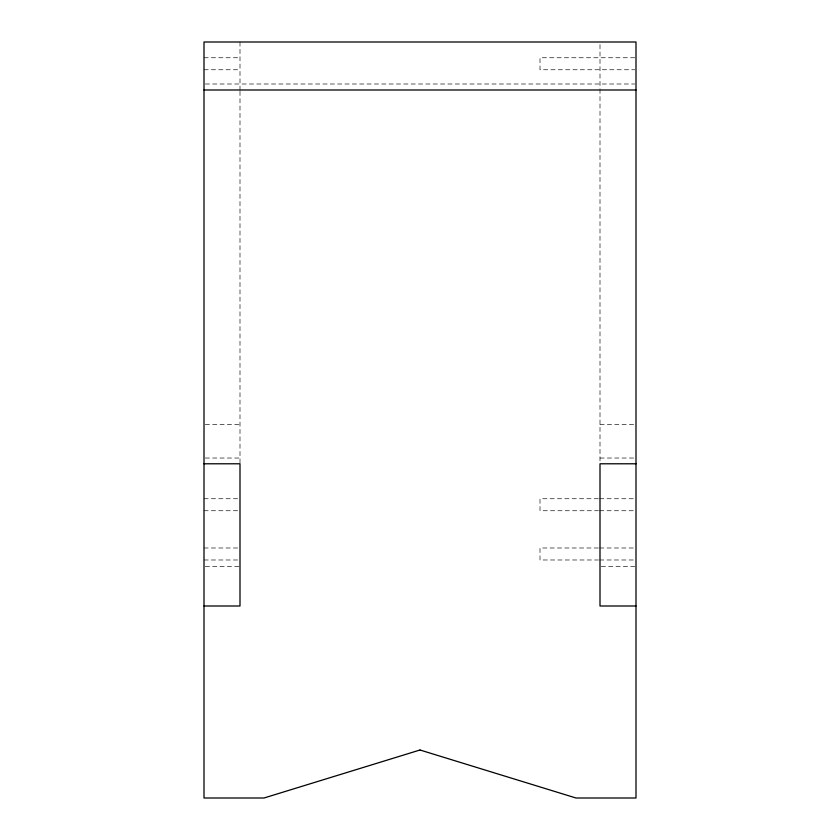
<?xml version="1.0" encoding="UTF-8"?>
<svg xmlns="http://www.w3.org/2000/svg" width="840" height="840" viewBox="0 0 840 840"><rect width="100%" height="100%" fill="white"/><g stroke="black" fill="none" stroke-linecap="round" stroke-linejoin="round"><path stroke-width="0.63" stroke-dasharray="4.2 3.15" d="M204.005 57.75L239.999 57.75M634.715 57.75L540.005 57.75L540.005 69.752L634.715 69.752M204.005 69.752L239.999 69.752M205.306 84L634.694 84M205.286 424.431L239.999 424.431M600.001 424.431L635.996 424.431M205.286 458.031L239.999 458.031M600.001 458.031L635.996 458.031M204.005 498.74L238.718 498.74M598.374 498.74L540.005 498.74L540.005 510.741L598.374 510.741M599.676 498.74L634.715 498.74M204.005 510.741L238.718 510.741M599.676 510.741L634.715 510.741M204.005 547.985L238.718 547.985M598.374 547.985L540.005 547.985L540.005 559.986L598.374 559.986M599.676 547.985L634.715 547.985M204.005 559.986L238.718 559.986M599.676 559.986L634.715 559.986M205.286 566.654L239.999 566.654M601.283 566.654L634.715 566.654M600.001 44.593L600.001 88.704M600.001 89.219L600.001 463.785M239.999 42L239.999 90.531M239.999 91.308L239.999 463.785"/><path stroke-width="1.26" d="M204.005 89.995L635.996 89.995M204.005 463.785L239.999 463.785L239.999 605.997L204.005 605.997M635.996 463.785L600.001 463.785L600.001 605.997L635.996 605.997M420 750.005L264.002 798L204.005 798L204.005 42L635.996 42L635.996 798L575.999 798L420 750.005"/></g></svg>
